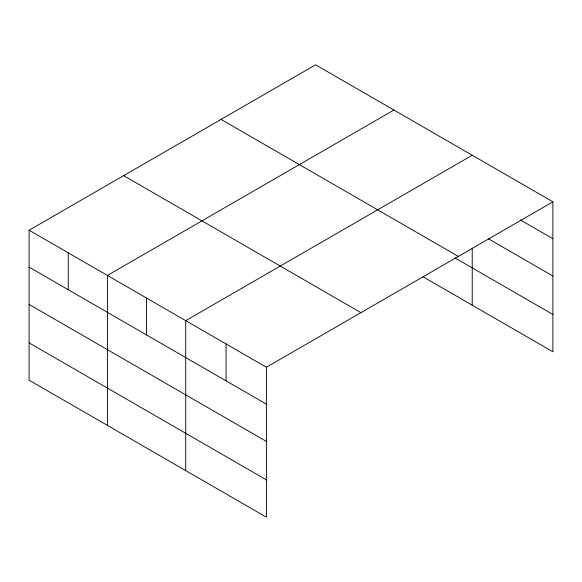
<?xml version="1.0" encoding="UTF-8"?>
<svg xmlns="http://www.w3.org/2000/svg" width="582" height="582" viewBox="0 0 582 582"><rect width="100%" height="100%" fill="white"/><g stroke="black" fill="none" stroke-linecap="round" stroke-linejoin="round"><path stroke-width="0.87" d="M552.9 201.823L315.604 64.82L29.1 230.232L29.1 380.177L266.396 517.18L266.396 367.235L552.9 201.823L552.9 351.768L422.888 276.705M393.912 110.034L107.408 275.446L107.408 425.391M472.22 155.241L185.716 320.653L185.716 470.598M520.315 219.909L552.9 238.722M488.509 238.853L552.9 276.028M221.058 119.405L458.354 256.407M454.993 257.935L552.9 314.462M123.646 175.648L360.942 312.65M29.1 230.232L266.396 367.235M29.1 267.131L266.396 404.134M29.1 304.437L266.396 441.44M29.1 342.871L266.396 479.874M472.22 248.216L472.22 305.186M226.056 343.947L226.056 380.839M146.562 298.049L146.562 334.948M68.254 252.835L68.254 289.734"/></g></svg>
